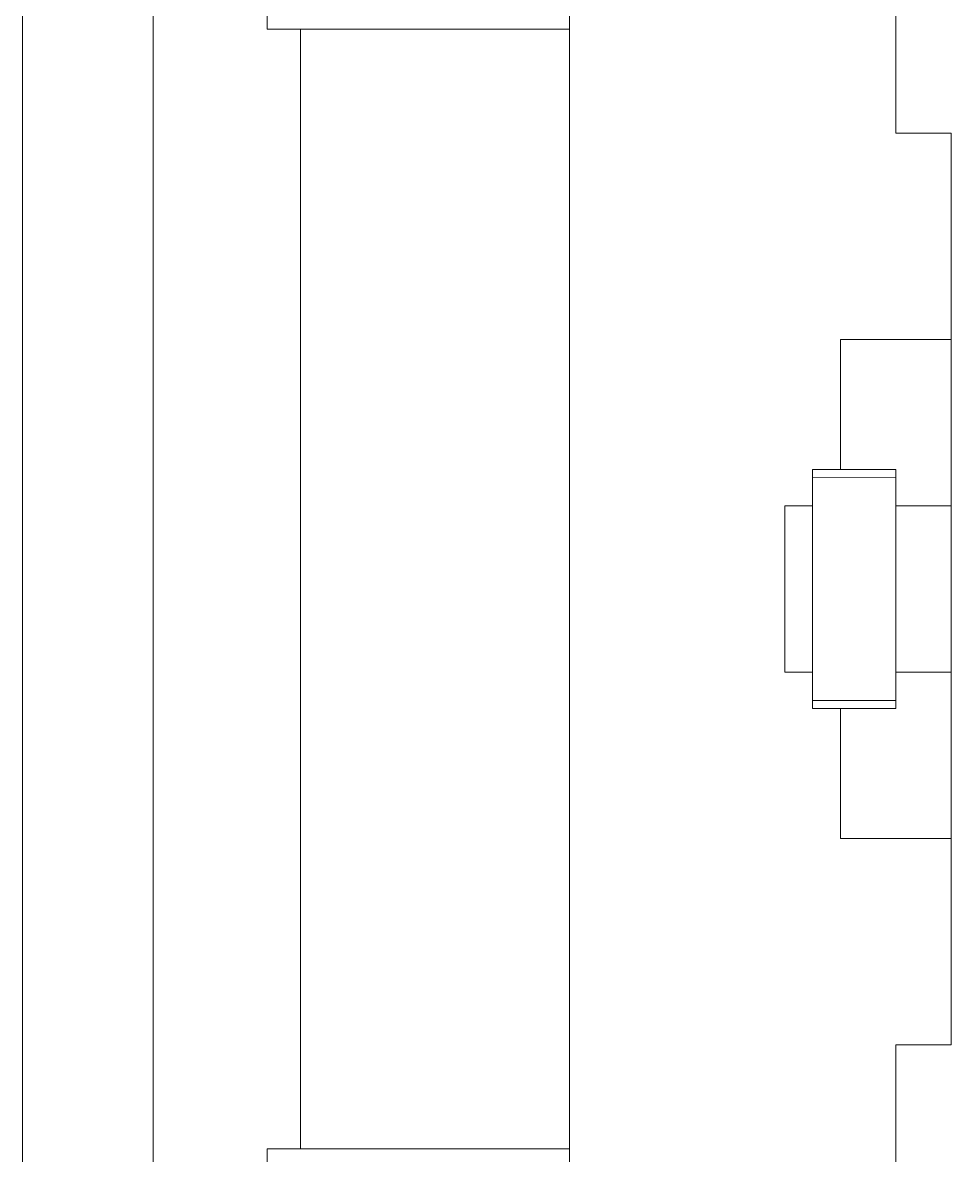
# Model space of a CAD drawing. Header units: millimetres. Extents: x -280308 to 6402717, y -14 to 2073074.
# Drawn here: x -38836.8 to -38686.1, y 416914.7 to 417098.6 of the extents above; entities that cross this region are included whole.
import ezdxf

# ---------------------------------------------------------------- set-up
doc = ezdxf.new("R2010")
doc.units = ezdxf.units.MM
doc.layers.get('0').update_dxf_attribs({"lineweight": 0})
doc.layers.add('A-FURN-EQPM', color=177, linetype='Continuous', lineweight=0)
doc.layers.add('SectionCutEdges', color=7, linetype='Continuous', lineweight=35, true_color=0xa5aeb1)

# ---------------------------------------------------------------- blocks, each defined once
blk = doc.blocks.new('A$Cc6df37c2')
at = {"color": 0, "linetype": 'ByBlock', "lineweight": -2}
for p, q in [((-468.7, 147.15), (-468.7, -147.15)), ((-447.54, 147.15), (-447.54, -147.15)), ((-429.04, 91.83), (-429.04, 93.12)), ((-379.95, 93.12), (-379.95, 91.83)), ((-429.04, 91.07), (-429.04, 91.83)), ((-429.04, 90.85), (-429.04, 91.07)), ((-423.61, 90.85), (-429.04, 90.85)), ((-423.61, 90.85), (-423.61, -90.85)), ((-379.95, 90.85), (-423.61, 90.85)), ((-379.95, 91.83), (-379.95, 91.07)), ((-379.95, 91.07), (-379.95, 90.85)), ((-379.95, 90.85), (-379.95, -90.85)), ((-318.01, 40.5), (-336.01, 40.5)), ((-336.01, 40.5), (-336.01, 19.37)), ((-340.52, 19.37), (-340.52, 18.7)), ((-336.01, 19.37), (-340.52, 19.37)), ((-340.52, 18.7), (-340.52, 18.07)), ((-327.01, 19.37), (-336.01, 19.37)), ((-327.01, 19.37), (-327.01, 18.7)), ((-327.01, 18.7), (-327.01, 18.05)), ((-345.01, 13.5), (-340.52, 13.5)), ((-345.01, 13.5), (-345.01, -13.5)), ((-318.01, 13.5), (-327.01, 13.5)), ((-345.01, -13.5), (-340.52, -13.5)), ((-318.01, -13.5), (-327.01, -13.5)), ((-340.52, -18.27), (-340.52, -18.11)), ((-340.52, -18.27), (-340.52, -18.74)), ((-327.01, -18.11), (-327.01, -18.27)), ((-327.01, -18.27), (-327.01, -18.74)), ((-340.52, -18.74), (-340.52, -19.41)), ((-336.01, -19.41), (-340.52, -19.41)), ((-336.01, -19.41), (-336.01, -40.5)), ((-327.01, -19.41), (-336.01, -19.41)), ((-327.01, -18.74), (-327.01, -19.41)), ((-318.01, -40.5), (-336.01, -40.5)), ((-429.04, -90.85), (-429.04, -91.07)), ((-429.04, -90.85), (-423.61, -90.85)), ((-429.04, -91.83), (-429.04, -91.07)), ((-429.04, -91.83), (-429.04, -93.12)), ((-423.61, -90.85), (-379.95, -90.85)), ((-379.95, -90.85), (-379.95, -91.07)), ((-379.95, -91.07), (-379.95, -91.83)), ((-379.95, -91.83), (-379.95, -93.12))]:
    blk.add_line(p, q, dxfattribs=at)
at = {"layer": 'SectionCutEdges', "color": 0, "linetype": 'ByBlock', "lineweight": -2}
for p, q in [((-327.01, 100.97), (-327.01, 73.97)), ((-327.01, 73.97), (-318.01, 73.97)), ((-318.01, 73.97), (-318.01, 40.5)), ((-318.01, 13.5), (-318.01, 40.5)), ((-327.01, 18.05), (-340.52, 18.07)), ((-340.52, 17.9), (-340.52, 18.07)), ((-340.52, 17.9), (-340.52, 13.5)), ((-327.01, 18.05), (-327.01, 13.5)), ((-340.52, 13.5), (-340.52, -13.5)), ((-327.01, -13.5), (-327.01, 13.5)), ((-318.01, 13.5), (-318.01, -13.5)), ((-340.52, -13.5), (-340.52, -17.94)), ((-327.01, -18.11), (-327.01, -13.5)), ((-318.01, -40.5), (-318.01, -13.5)), ((-340.52, -17.94), (-340.52, -18.11)), ((-340.52, -18.11), (-327.01, -18.11)), ((-318.01, -40.5), (-318.01, -73.97)), ((-318.01, -73.97), (-327.01, -73.97)), ((-327.01, -73.97), (-327.01, -100.97))]:
    blk.add_line(p, q, dxfattribs=at)
blk = doc.blocks.new('A$C834590f0')
at = {"layer": 'A-FURN-EQPM', "color": 32, "ltscale": 0.25, "true_color": 0xdd6108}
blk.add_blockref('A$Cc6df37c2', (-62675.99, -8538.81), dxfattribs=at)
blk = doc.blocks.new('A$C7a9db0a0')
at = {"ltscale": 0.25}
blk.add_blockref('A$C834590f0', (70322.8, -713.83), dxfattribs=at)
blk = doc.blocks.new('2')
at = {"ltscale": 0.25}
blk.add_blockref('A$C7a9db0a0', (-46014.9, 426259.29), dxfattribs=at)

msp = doc.modelspace()

# ---------------------------------------------------------------- block references
msp.add_blockref('2', (0, 0))

doc.saveas('drawing.dxf')
